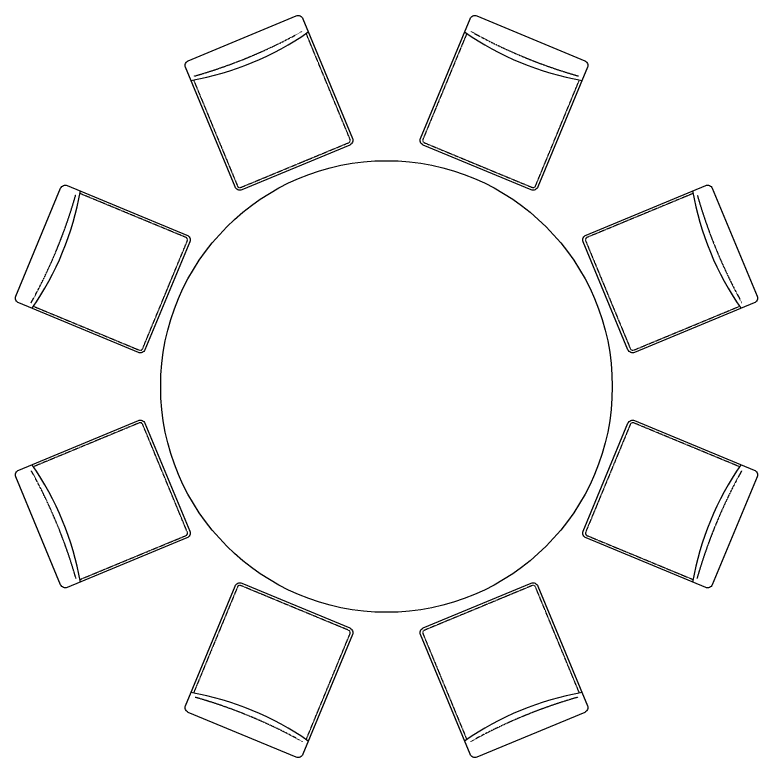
# Model space of a CAD drawing. Extents: x -15080 to 60298, y -30155 to 15485.
# Drawn here: x 20585 to 23218, y 645 to 3278 of the extents above; entities that cross this region are included whole.
import ezdxf

# ---------------------------------------------------------------- set-up
doc = ezdxf.new("R2010")
doc.units = 0
doc.linetypes.add('HIDDEN2', pattern=[0.1875, 0.125, -0.0625])
doc.layers.get('0').update_dxf_attribs({"linetype": 'CONTINUOUS'})
doc.layers.add('FURHATCH', color=57, linetype='CONTINUOUS')

# ---------------------------------------------------------------- blocks, each defined once
blk = doc.blocks.new('YQ_DTABLE_07')
blk.add_circle((0, 0), 800)
at = {"layer": 'FURHATCH', "ltscale": 1000}
for points in [[(-296.2, 1303.1), (-120.6, 879.1, -0.414214), (-130.3, 855.6), (-512.8, 697.1, -0.414214), (-536.3, 706.9), (-712, 1130.9, -0.414214), (-702.2, 1154.4), (-319.8, 1312.9, -0.414214)], [(319.8, 1312.9), (702.2, 1154.4, -0.414214), (712, 1130.9), (536.3, 706.9, -0.414214), (512.8, 697.1), (130.3, 855.6, -0.414214), (120.6, 879.1), (296.2, 1303.1, -0.414214)], [(-1130.9, 712), (-706.9, 536.3, -0.414214), (-697.1, 512.8), (-855.6, 130.3, -0.414214), (-879.1, 120.6), (-1303.1, 296.2, -0.414214), (-1312.9, 319.8), (-1154.4, 702.2, -0.414214)], [(1154.4, 702.2), (1312.9, 319.8, -0.414214), (1303.1, 296.2), (879.1, 120.6, -0.414214), (855.6, 130.3), (697.1, 512.8, -0.414214), (706.9, 536.3), (1130.9, 712, -0.414214)], [(-1303.1, -296.2), (-879.1, -120.6, -0.414214), (-855.6, -130.3), (-697.1, -512.8, -0.414214), (-706.9, -536.3), (-1130.9, -712, -0.414214), (-1154.4, -702.2), (-1312.9, -319.8, -0.414214)], [(1312.9, -319.8), (1154.4, -702.2, -0.414214), (1130.9, -712), (706.9, -536.3, -0.414214), (697.1, -512.8), (855.6, -130.3, -0.414214), (879.1, -120.6), (1303.1, -296.2, -0.414214)], [(-712, -1130.9), (-536.3, -706.9, -0.414214), (-512.8, -697.1), (-130.3, -855.6, -0.414214), (-120.6, -879.1), (-296.2, -1303.1, -0.414214), (-319.8, -1312.9), (-702.2, -1154.4, -0.414214)], [(702.2, -1154.4), (319.8, -1312.9, -0.414214), (296.2, -1303.1), (120.6, -879.1, -0.414214), (130.3, -855.6), (512.8, -697.1, -0.414214), (536.3, -706.9), (712, -1130.9, -0.414214)]]:
    blk.add_lwpolyline(points, format="xyb", close=True, dxfattribs=at)
for points in [[(-692.7, 1084.3, 0.109629), (-276.9, 1256.5)], [(276.9, 1256.5, 0.109629), (692.7, 1084.3)], [(-1256.5, 276.9, 0.109629), (-1084.3, 692.7)], [(1084.3, 692.7, 0.109629), (1256.5, 276.9)], [(-1084.3, -692.7, 0.109629), (-1256.5, -276.9)], [(1256.5, -276.9, 0.109629), (1084.3, -692.7)], [(-276.9, -1256.5, 0.109629), (-692.7, -1084.3)], [(692.7, -1084.3, 0.109629), (276.9, -1256.5)]]:
    blk.add_lwpolyline(points, format="xyb", dxfattribs=at)
at = {"layer": 'FURHATCH', "linetype": 'HIDDEN2'}
for points in [[(-683.6, 1085.9), (-528, 710.3, 0.414214), (-516.3, 705.4), (-133.8, 863.9, 0.414214), (-128.9, 875.6), (-284.5, 1251.2)], [(-680.7, 1099.9, 0.057527), (-298.9, 1258.1)], [(284.5, 1251.2), (128.9, 875.6, 0.414214), (133.8, 863.9), (516.3, 705.4, 0.414214), (528, 710.3), (683.6, 1085.9)], [(298.9, 1258.1, 0.057527), (680.7, 1099.9)], [(-1259.1, 296.4, 0.057527), (-1101, 678.3)], [(-1251.2, 284.5), (-875.6, 128.9, 0.414214), (-863.9, 133.8), (-705.4, 516.3, 0.414214), (-710.3, 528), (-1085.9, 683.6)], [(1085.9, 683.6), (710.3, 528, 0.414214), (705.4, 516.3), (863.9, 133.8, 0.414214), (875.6, 128.9), (1251.2, 284.5)], [(1101, 678.3, 0.057527), (1259.1, 296.4)], [(-1085.9, -683.6), (-710.3, -528, 0.414214), (-705.4, -516.3), (-863.9, -133.8, 0.414214), (-875.6, -128.9), (-1251.2, -284.5)], [(1251.2, -284.5), (875.6, -128.9, 0.414214), (863.9, -133.8), (705.4, -516.3, 0.414214), (710.3, -528), (1085.9, -683.6)], [(-1099.9, -680.7, 0.057527), (-1258.1, -298.9)], [(1258.1, -298.9, 0.057527), (1099.9, -680.7)], [(-284.5, -1251.2), (-128.9, -875.6, 0.414214), (-133.8, -863.9), (-516.3, -705.4, 0.414214), (-528, -710.3), (-683.6, -1085.9)], [(683.6, -1085.9), (528, -710.3, 0.414214), (516.3, -705.4), (133.8, -863.9, 0.414214), (128.9, -875.6), (284.5, -1251.2)], [(-296.4, -1259.1, 0.057527), (-678.3, -1101)], [(678.3, -1101, 0.057527), (296.4, -1259.1)]]:
    blk.add_lwpolyline(points, format="xyb", dxfattribs=at)

msp = doc.modelspace()

# ---------------------------------------------------------------- block references
msp.add_blockref('YQ_DTABLE_07', (21901.2, 1961.7))

doc.saveas('drawing.dxf')
